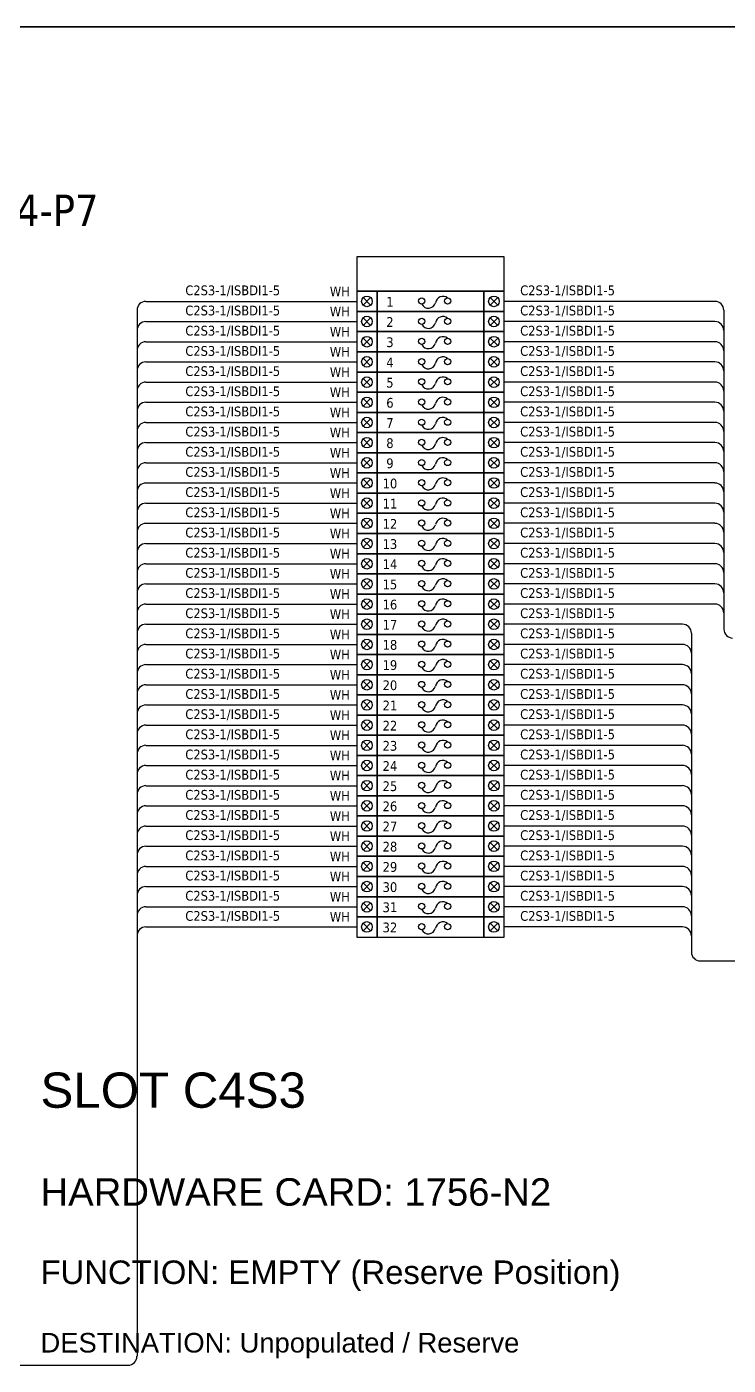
# Model space of a CAD drawing. Header units: millimetres. Extents: x 0 to 66793, y 0 to 2820.
# Drawn here: x 26446 to 27162, y 1337 to 2704 of the extents above; entities that cross this region are included whole.
import ezdxf
from ezdxf.enums import TextEntityAlignment as Align

# ---------------------------------------------------------------- set-up
doc = ezdxf.new("R2010")
doc.units = ezdxf.units.MM
doc.layers.add('HELPPOINT', color=7, linetype='Continuous')
doc.layers.add('IE-WIRE', color=7, linetype='Continuous', lineweight=25)
doc.layers.add('power', color=7, linetype='Continuous', lineweight=25)
doc.styles.get("Standard").update_dxf_attribs({"font": 'arial.ttf'})
doc.styles.add('Tahoma', font='')
doc.styles.get('Tahoma').set_extended_font_data('Tahoma')

msp = doc.modelspace()

# ---------------------------------------------------------------- linework, layer by layer
at = {"color": 1, "ltscale": 25.4}
for p, q in [((26797, 2427.5), (26789.4, 2419.9)), ((26789.4, 2427.5), (26797, 2419.9)), ((26919.1, 2427.5), (26926.8, 2419.9)), ((26926.8, 2427.5), (26919.1, 2419.9)), ((26797, 2406.9), (26789.4, 2399.2)), ((26789.4, 2406.9), (26797, 2399.2)), ((26919.1, 2406.9), (26926.8, 2399.2)), ((26926.8, 2406.9), (26919.1, 2399.2)), ((26797, 2386.3), (26789.4, 2378.6)), ((26789.4, 2386.3), (26797, 2378.6)), ((26919.1, 2386.3), (26926.8, 2378.6)), ((26926.8, 2386.3), (26919.1, 2378.6)), ((26797, 2365.7), (26789.4, 2358)), ((26789.4, 2365.7), (26797, 2358)), ((26919.1, 2365.7), (26926.8, 2358)), ((26926.8, 2365.7), (26919.1, 2358)), ((26797, 2345.1), (26789.4, 2337.4)), ((26789.4, 2345.1), (26797, 2337.4)), ((26919.1, 2345.1), (26926.8, 2337.4)), ((26926.8, 2345.1), (26919.1, 2337.4)), ((26797, 2324.5), (26789.4, 2316.8)), ((26789.4, 2324.5), (26797, 2316.8)), ((26919.1, 2324.5), (26926.8, 2316.8)), ((26926.8, 2324.5), (26919.1, 2316.8)), ((26797, 2303.9), (26789.4, 2296.2)), ((26789.4, 2303.9), (26797, 2296.2)), ((26919.1, 2303.9), (26926.8, 2296.2)), ((26926.8, 2303.9), (26919.1, 2296.2)), ((26797, 2283.2), (26789.4, 2275.6)), ((26789.4, 2283.2), (26797, 2275.6)), ((26919.1, 2283.2), (26926.8, 2275.6)), ((26926.8, 2283.2), (26919.1, 2275.6)), ((26797, 2262.6), (26789.4, 2255)), ((26789.4, 2262.6), (26797, 2255)), ((26919.1, 2262.6), (26926.8, 2255)), ((26926.8, 2262.6), (26919.1, 2255)), ((26797, 2242), (26789.4, 2234.3)), ((26789.4, 2242), (26797, 2234.3)), ((26919.1, 2242), (26926.8, 2234.3)), ((26926.8, 2242), (26919.1, 2234.3)), ((26797, 2221.4), (26789.4, 2213.7)), ((26789.4, 2221.4), (26797, 2213.7)), ((26919.1, 2221.4), (26926.8, 2213.7)), ((26926.8, 2221.4), (26919.1, 2213.7)), ((26797, 2200.8), (26789.4, 2193.1)), ((26789.4, 2200.8), (26797, 2193.1)), ((26919.1, 2200.8), (26926.8, 2193.1)), ((26926.8, 2200.8), (26919.1, 2193.1)), ((26797, 2180.2), (26789.4, 2172.5)), ((26789.4, 2180.2), (26797, 2172.5)), ((26919.1, 2180.2), (26926.8, 2172.5)), ((26926.8, 2180.2), (26919.1, 2172.5)), ((26797, 2159.6), (26789.4, 2151.9)), ((26789.4, 2159.6), (26797, 2151.9)), ((26919.1, 2159.6), (26926.8, 2151.9)), ((26926.8, 2159.6), (26919.1, 2151.9)), ((26797, 2139), (26789.4, 2131.3)), ((26789.4, 2139), (26797, 2131.3)), ((26919.1, 2139), (26926.8, 2131.3)), ((26926.8, 2139), (26919.1, 2131.3)), ((26797, 2118.3), (26789.4, 2110.7)), ((26789.4, 2118.3), (26797, 2110.7)), ((26919.1, 2118.3), (26926.8, 2110.7)), ((26926.8, 2118.3), (26919.1, 2110.7)), ((26797, 2097.7), (26789.4, 2090.1)), ((26789.4, 2097.7), (26797, 2090.1)), ((26919.1, 2097.7), (26926.8, 2090.1)), ((26926.8, 2097.7), (26919.1, 2090.1)), ((26797, 2077.1), (26789.4, 2069.5)), ((26789.4, 2077.1), (26797, 2069.5)), ((26919.1, 2077.1), (26926.8, 2069.5)), ((26926.8, 2077.1), (26919.1, 2069.5)), ((26797, 2056.5), (26789.4, 2048.8)), ((26789.4, 2056.5), (26797, 2048.8)), ((26919.1, 2056.5), (26926.8, 2048.8)), ((26926.8, 2056.5), (26919.1, 2048.8)), ((26797, 2035.9), (26789.4, 2028.2)), ((26789.4, 2035.9), (26797, 2028.2)), ((26919.1, 2035.9), (26926.8, 2028.2)), ((26926.8, 2035.9), (26919.1, 2028.2)), ((26797, 2015.3), (26789.4, 2007.6)), ((26789.4, 2015.3), (26797, 2007.6)), ((26919.1, 2015.3), (26926.8, 2007.6)), ((26926.8, 2015.3), (26919.1, 2007.6)), ((26797, 1994.7), (26789.4, 1987)), ((26789.4, 1994.7), (26797, 1987)), ((26919.1, 1994.7), (26926.8, 1987)), ((26926.8, 1994.7), (26919.1, 1987)), ((26797, 1974.1), (26789.4, 1966.4)), ((26789.4, 1974.1), (26797, 1966.4)), ((26919.1, 1974.1), (26926.8, 1966.4)), ((26926.8, 1974.1), (26919.1, 1966.4)), ((26797, 1953.5), (26789.4, 1945.8)), ((26789.4, 1953.5), (26797, 1945.8)), ((26919.1, 1953.5), (26926.8, 1945.8)), ((26926.8, 1953.5), (26919.1, 1945.8)), ((26797, 1932.8), (26789.4, 1925.2)), ((26789.4, 1932.8), (26797, 1925.2)), ((26919.1, 1932.8), (26926.8, 1925.2)), ((26926.8, 1932.8), (26919.1, 1925.2)), ((26797, 1912.2), (26789.4, 1904.6)), ((26789.4, 1912.2), (26797, 1904.6)), ((26919.1, 1912.2), (26926.8, 1904.6)), ((26926.8, 1912.2), (26919.1, 1904.6)), ((26797, 1891.6), (26789.4, 1883.9)), ((26789.4, 1891.6), (26797, 1883.9)), ((26919.1, 1891.6), (26926.8, 1883.9)), ((26926.8, 1891.6), (26919.1, 1883.9)), ((26797, 1871), (26789.4, 1863.3)), ((26789.4, 1871), (26797, 1863.3)), ((26919.1, 1871), (26926.8, 1863.3)), ((26926.8, 1871), (26919.1, 1863.3)), ((26797, 1850.4), (26789.4, 1842.7)), ((26789.4, 1850.4), (26797, 1842.7)), ((26919.1, 1850.4), (26926.8, 1842.7)), ((26926.8, 1850.4), (26919.1, 1842.7)), ((26797, 1829.8), (26789.4, 1822.1)), ((26789.4, 1829.8), (26797, 1822.1)), ((26919.1, 1829.8), (26926.8, 1822.1)), ((26926.8, 1829.8), (26919.1, 1822.1)), ((26797, 1809.2), (26789.4, 1801.5)), ((26789.4, 1809.2), (26797, 1801.5)), ((26919.1, 1809.2), (26926.8, 1801.5)), ((26926.8, 1809.2), (26919.1, 1801.5)), ((26797, 1788.6), (26789.4, 1780.9)), ((26789.4, 1788.6), (26797, 1780.9)), ((26919.1, 1788.6), (26926.8, 1780.9)), ((26926.8, 1788.6), (26919.1, 1780.9))]:
    msp.add_line(p, q, dxfattribs=at)
at = {"color": 4, "ltscale": 25.4}
msp.add_lwpolyline([(26782.9, 2434), (26933.2, 2434), (26933.2, 2469.2), (26782.9, 2469.2)], close=True, dxfattribs=at)
at = {"color": 1, "ltscale": 25.4}
for points in [[(26782.9, 2413.4), (26803.5, 2413.4), (26803.5, 2434), (26782.9, 2434)], [(26803.5, 2413.4), (26912.6, 2413.4), (26912.6, 2434), (26803.5, 2434)], [(26912.6, 2413.4), (26933.2, 2413.4), (26933.2, 2434), (26912.6, 2434)], [(26782.9, 2392.8), (26803.5, 2392.8), (26803.5, 2413.4), (26782.9, 2413.4)], [(26803.5, 2392.8), (26912.6, 2392.8), (26912.6, 2413.4), (26803.5, 2413.4)], [(26912.6, 2392.8), (26933.2, 2392.8), (26933.2, 2413.4), (26912.6, 2413.4)], [(26782.9, 2372.2), (26803.5, 2372.2), (26803.5, 2392.8), (26782.9, 2392.8)], [(26803.5, 2372.2), (26912.6, 2372.2), (26912.6, 2392.8), (26803.5, 2392.8)], [(26912.6, 2372.2), (26933.2, 2372.2), (26933.2, 2392.8), (26912.6, 2392.8)], [(26782.9, 2351.5), (26803.5, 2351.5), (26803.5, 2372.2), (26782.9, 2372.2)], [(26803.5, 2351.5), (26912.6, 2351.5), (26912.6, 2372.2), (26803.5, 2372.2)], [(26912.6, 2351.5), (26933.2, 2351.5), (26933.2, 2372.2), (26912.6, 2372.2)], [(26782.9, 2330.9), (26803.5, 2330.9), (26803.5, 2351.5), (26782.9, 2351.5)], [(26803.5, 2330.9), (26912.6, 2330.9), (26912.6, 2351.5), (26803.5, 2351.5)], [(26912.6, 2330.9), (26933.2, 2330.9), (26933.2, 2351.5), (26912.6, 2351.5)], [(26782.9, 2310.3), (26803.5, 2310.3), (26803.5, 2330.9), (26782.9, 2330.9)], [(26803.5, 2310.3), (26912.6, 2310.3), (26912.6, 2330.9), (26803.5, 2330.9)], [(26912.6, 2310.3), (26933.2, 2310.3), (26933.2, 2330.9), (26912.6, 2330.9)], [(26782.9, 2289.7), (26803.5, 2289.7), (26803.5, 2310.3), (26782.9, 2310.3)], [(26803.5, 2289.7), (26912.6, 2289.7), (26912.6, 2310.3), (26803.5, 2310.3)], [(26912.6, 2289.7), (26933.2, 2289.7), (26933.2, 2310.3), (26912.6, 2310.3)], [(26782.9, 2269.1), (26803.5, 2269.1), (26803.5, 2289.7), (26782.9, 2289.7)], [(26803.5, 2269.1), (26912.6, 2269.1), (26912.6, 2289.7), (26803.5, 2289.7)], [(26912.6, 2269.1), (26933.2, 2269.1), (26933.2, 2289.7), (26912.6, 2289.7)], [(26782.9, 2248.5), (26803.5, 2248.5), (26803.5, 2269.1), (26782.9, 2269.1)], [(26803.5, 2248.5), (26912.6, 2248.5), (26912.6, 2269.1), (26803.5, 2269.1)], [(26912.6, 2248.5), (26933.2, 2248.5), (26933.2, 2269.1), (26912.6, 2269.1)], [(26782.9, 2227.9), (26803.5, 2227.9), (26803.5, 2248.5), (26782.9, 2248.5)], [(26803.5, 2227.9), (26912.6, 2227.9), (26912.6, 2248.5), (26803.5, 2248.5)], [(26912.6, 2227.9), (26933.2, 2227.9), (26933.2, 2248.5), (26912.6, 2248.5)], [(26782.9, 2207.3), (26803.5, 2207.3), (26803.5, 2227.9), (26782.9, 2227.9)], [(26803.5, 2207.3), (26912.6, 2207.3), (26912.6, 2227.9), (26803.5, 2227.9)], [(26912.6, 2207.3), (26933.2, 2207.3), (26933.2, 2227.9), (26912.6, 2227.9)], [(26782.9, 2186.7), (26803.5, 2186.7), (26803.5, 2207.3), (26782.9, 2207.3)], [(26803.5, 2186.7), (26912.6, 2186.7), (26912.6, 2207.3), (26803.5, 2207.3)], [(26912.6, 2186.7), (26933.2, 2186.7), (26933.2, 2207.3), (26912.6, 2207.3)], [(26782.9, 2166), (26803.5, 2166), (26803.5, 2186.7), (26782.9, 2186.7)], [(26803.5, 2166), (26912.6, 2166), (26912.6, 2186.7), (26803.5, 2186.7)], [(26912.6, 2166), (26933.2, 2166), (26933.2, 2186.7), (26912.6, 2186.7)], [(26782.9, 2145.4), (26803.5, 2145.4), (26803.5, 2166), (26782.9, 2166)], [(26803.5, 2145.4), (26912.6, 2145.4), (26912.6, 2166), (26803.5, 2166)], [(26912.6, 2145.4), (26933.2, 2145.4), (26933.2, 2166), (26912.6, 2166)], [(26782.9, 2124.8), (26803.5, 2124.8), (26803.5, 2145.4), (26782.9, 2145.4)], [(26803.5, 2124.8), (26912.6, 2124.8), (26912.6, 2145.4), (26803.5, 2145.4)], [(26912.6, 2124.8), (26933.2, 2124.8), (26933.2, 2145.4), (26912.6, 2145.4)], [(26782.9, 2104.2), (26803.5, 2104.2), (26803.5, 2124.8), (26782.9, 2124.8)], [(26803.5, 2104.2), (26912.6, 2104.2), (26912.6, 2124.8), (26803.5, 2124.8)], [(26912.6, 2104.2), (26933.2, 2104.2), (26933.2, 2124.8), (26912.6, 2124.8)], [(26782.9, 2083.6), (26803.5, 2083.6), (26803.5, 2104.2), (26782.9, 2104.2)], [(26803.5, 2083.6), (26912.6, 2083.6), (26912.6, 2104.2), (26803.5, 2104.2)], [(26912.6, 2083.6), (26933.2, 2083.6), (26933.2, 2104.2), (26912.6, 2104.2)], [(26782.9, 2063), (26803.5, 2063), (26803.5, 2083.6), (26782.9, 2083.6)], [(26803.5, 2063), (26912.6, 2063), (26912.6, 2083.6), (26803.5, 2083.6)], [(26912.6, 2063), (26933.2, 2063), (26933.2, 2083.6), (26912.6, 2083.6)], [(26782.9, 2042.4), (26803.5, 2042.4), (26803.5, 2063), (26782.9, 2063)], [(26803.5, 2042.4), (26912.6, 2042.4), (26912.6, 2063), (26803.5, 2063)], [(26912.6, 2042.4), (26933.2, 2042.4), (26933.2, 2063), (26912.6, 2063)], [(26782.9, 2021.8), (26803.5, 2021.8), (26803.5, 2042.4), (26782.9, 2042.4)], [(26803.5, 2021.8), (26912.6, 2021.8), (26912.6, 2042.4), (26803.5, 2042.4)], [(26912.6, 2021.8), (26933.2, 2021.8), (26933.2, 2042.4), (26912.6, 2042.4)], [(26782.9, 2001.1), (26803.5, 2001.1), (26803.5, 2021.8), (26782.9, 2021.8)], [(26803.5, 2001.1), (26912.6, 2001.1), (26912.6, 2021.8), (26803.5, 2021.8)], [(26912.6, 2001.1), (26933.2, 2001.1), (26933.2, 2021.8), (26912.6, 2021.8)], [(26782.9, 1980.5), (26803.5, 1980.5), (26803.5, 2001.1), (26782.9, 2001.1)], [(26803.5, 1980.5), (26912.6, 1980.5), (26912.6, 2001.1), (26803.5, 2001.1)], [(26912.6, 1980.5), (26933.2, 1980.5), (26933.2, 2001.1), (26912.6, 2001.1)], [(26782.9, 1959.9), (26803.5, 1959.9), (26803.5, 1980.5), (26782.9, 1980.5)], [(26803.5, 1959.9), (26912.6, 1959.9), (26912.6, 1980.5), (26803.5, 1980.5)], [(26912.6, 1959.9), (26933.2, 1959.9), (26933.2, 1980.5), (26912.6, 1980.5)], [(26782.9, 1939.3), (26803.5, 1939.3), (26803.5, 1959.9), (26782.9, 1959.9)], [(26803.5, 1939.3), (26912.6, 1939.3), (26912.6, 1959.9), (26803.5, 1959.9)], [(26912.6, 1939.3), (26933.2, 1939.3), (26933.2, 1959.9), (26912.6, 1959.9)], [(26782.9, 1918.7), (26803.5, 1918.7), (26803.5, 1939.3), (26782.9, 1939.3)], [(26803.5, 1918.7), (26912.6, 1918.7), (26912.6, 1939.3), (26803.5, 1939.3)], [(26912.6, 1918.7), (26933.2, 1918.7), (26933.2, 1939.3), (26912.6, 1939.3)], [(26782.9, 1898.1), (26803.5, 1898.1), (26803.5, 1918.7), (26782.9, 1918.7)], [(26803.5, 1898.1), (26912.6, 1898.1), (26912.6, 1918.7), (26803.5, 1918.7)], [(26912.6, 1898.1), (26933.2, 1898.1), (26933.2, 1918.7), (26912.6, 1918.7)], [(26782.9, 1877.5), (26803.5, 1877.5), (26803.5, 1898.1), (26782.9, 1898.1)], [(26803.5, 1877.5), (26912.6, 1877.5), (26912.6, 1898.1), (26803.5, 1898.1)], [(26912.6, 1877.5), (26933.2, 1877.5), (26933.2, 1898.1), (26912.6, 1898.1)], [(26782.9, 1856.9), (26803.5, 1856.9), (26803.5, 1877.5), (26782.9, 1877.5)], [(26803.5, 1856.9), (26912.6, 1856.9), (26912.6, 1877.5), (26803.5, 1877.5)], [(26912.6, 1856.9), (26933.2, 1856.9), (26933.2, 1877.5), (26912.6, 1877.5)], [(26782.9, 1836.3), (26803.5, 1836.3), (26803.5, 1856.9), (26782.9, 1856.9)], [(26803.5, 1836.3), (26912.6, 1836.3), (26912.6, 1856.9), (26803.5, 1856.9)], [(26912.6, 1836.3), (26933.2, 1836.3), (26933.2, 1856.9), (26912.6, 1856.9)], [(26782.9, 1815.6), (26803.5, 1815.6), (26803.5, 1836.3), (26782.9, 1836.3)], [(26803.5, 1815.6), (26912.6, 1815.6), (26912.6, 1836.3), (26803.5, 1836.3)], [(26912.6, 1815.6), (26933.2, 1815.6), (26933.2, 1836.3), (26912.6, 1836.3)], [(26782.9, 1795), (26803.5, 1795), (26803.5, 1815.6), (26782.9, 1815.6)], [(26803.5, 1795), (26912.6, 1795), (26912.6, 1815.6), (26803.5, 1815.6)], [(26912.6, 1795), (26933.2, 1795), (26933.2, 1815.6), (26912.6, 1815.6)], [(26782.9, 1774.4), (26803.5, 1774.4), (26803.5, 1795), (26782.9, 1795)], [(26803.5, 1774.4), (26912.6, 1774.4), (26912.6, 1795), (26803.5, 1795)], [(26912.6, 1774.4), (26933.2, 1774.4), (26933.2, 1795), (26912.6, 1795)]]:
    msp.add_lwpolyline(points, close=True, dxfattribs=at)
for centre in [(26793.2, 2423.7), (26922.9, 2423.7), (26793.2, 2403.1), (26922.9, 2403.1), (26793.2, 2382.5), (26922.9, 2382.5), (26793.2, 2361.9), (26922.9, 2361.9), (26793.2, 2341.2), (26922.9, 2341.2), (26793.2, 2320.6), (26922.9, 2320.6), (26793.2, 2300), (26922.9, 2300), (26793.2, 2279.4), (26922.9, 2279.4), (26793.2, 2258.8), (26922.9, 2258.8), (26793.2, 2238.2), (26922.9, 2238.2), (26793.2, 2217.6), (26922.9, 2217.6), (26793.2, 2197), (26922.9, 2197), (26793.2, 2176.3), (26922.9, 2176.3), (26793.2, 2155.7), (26922.9, 2155.7), (26793.2, 2135.1), (26922.9, 2135.1), (26793.2, 2114.5), (26922.9, 2114.5), (26793.2, 2093.9), (26922.9, 2093.9), (26793.2, 2073.3), (26922.9, 2073.3), (26793.2, 2052.7), (26922.9, 2052.7), (26793.2, 2032.1), (26922.9, 2032.1), (26793.2, 2011.5), (26922.9, 2011.5), (26793.2, 1990.8), (26922.9, 1990.8), (26793.2, 1970.2), (26922.9, 1970.2), (26793.2, 1949.6), (26922.9, 1949.6), (26793.2, 1929), (26922.9, 1929), (26793.2, 1908.4), (26922.9, 1908.4), (26793.2, 1887.8), (26922.9, 1887.8), (26793.2, 1867.2), (26922.9, 1867.2), (26793.2, 1846.6), (26922.9, 1846.6), (26793.2, 1825.9), (26922.9, 1825.9), (26793.2, 1805.3), (26922.9, 1805.3), (26793.2, 1784.7), (26922.9, 1784.7)]:
    msp.add_circle(centre, 5.42, dxfattribs=at)
at = {"layer": 'HELPPOINT', "color": 4, "lineweight": 35}
msp.add_line((25159.8, 2704.2), (29053.1, 2704.2), dxfattribs=at)
msp.add_line((25159.8, 2704.2), (29053.1, 2704.2), dxfattribs=at)
at = {"layer": 'IE-WIRE', "color": 4, "ltscale": 25.4}
for p, q in [((26567.5, 2423.7), (26782.9, 2423.7)), ((27148.6, 2423.7), (26933.2, 2423.7)), ((26558.4, 2414.6), (26558.4, 1346.2)), ((27157.7, 2414.6), (27157.7, 2088.8)), ((26567.5, 2403.1), (26782.9, 2403.1)), ((27148.6, 2403.1), (26933.2, 2403.1)), ((26567.5, 2382.5), (26782.9, 2382.5)), ((27148.6, 2382.5), (26933.2, 2382.5)), ((26567.5, 2361.9), (26782.9, 2361.9)), ((27148.6, 2361.9), (26933.2, 2361.9)), ((26567.5, 2341.2), (26782.9, 2341.2)), ((27148.6, 2341.2), (26933.2, 2341.2)), ((26567.5, 2320.6), (26782.9, 2320.6)), ((27148.6, 2320.6), (26933.2, 2320.6)), ((26567.5, 2300), (26782.9, 2300)), ((27148.6, 2300), (26933.2, 2300)), ((26567.5, 2279.4), (26782.9, 2279.4)), ((27148.6, 2279.4), (26933.2, 2279.4)), ((26567.5, 2258.8), (26782.9, 2258.8)), ((27148.6, 2258.8), (26933.2, 2258.8)), ((26567.5, 2238.2), (26782.9, 2238.2)), ((27148.6, 2238.2), (26933.2, 2238.2)), ((26567.5, 2217.6), (26782.9, 2217.6)), ((27148.6, 2217.6), (26933.2, 2217.6)), ((26567.5, 2197), (26782.9, 2197)), ((27148.6, 2197), (26933.2, 2197)), ((26567.5, 2176.3), (26782.9, 2176.3)), ((27148.6, 2176.3), (26933.2, 2176.3)), ((26567.5, 2155.7), (26782.9, 2155.7)), ((27148.6, 2155.7), (26933.2, 2155.7)), ((26567.5, 2135.1), (26782.9, 2135.1)), ((27148.6, 2135.1), (26933.2, 2135.1)), ((26567.5, 2114.5), (26782.9, 2114.5)), ((27148.6, 2114.5), (26933.2, 2114.5)), ((26567.5, 2093.9), (26782.9, 2093.9)), ((27115.5, 2093.9), (26933.2, 2093.9)), ((27124.6, 2084.8), (27124.6, 1759)), ((26567.5, 2073.3), (26782.9, 2073.3)), ((27115.5, 2073.3), (26933.2, 2073.3)), ((26567.5, 2052.7), (26782.9, 2052.7)), ((27115.5, 2052.7), (26933.2, 2052.7)), ((26567.5, 2032.1), (26782.9, 2032.1)), ((27115.5, 2032.1), (26933.2, 2032.1)), ((26567.5, 2011.5), (26782.9, 2011.5)), ((27115.5, 2011.5), (26933.2, 2011.5)), ((26567.5, 1990.8), (26782.9, 1990.8)), ((27115.5, 1990.8), (26933.2, 1990.8)), ((26567.5, 1970.2), (26782.9, 1970.2)), ((27115.5, 1970.2), (26933.2, 1970.2)), ((26567.5, 1949.6), (26782.9, 1949.6)), ((27115.5, 1949.6), (26933.2, 1949.6)), ((26567.5, 1929), (26782.9, 1929)), ((27115.5, 1929), (26933.2, 1929)), ((26567.5, 1908.4), (26782.9, 1908.4)), ((27115.5, 1908.4), (26933.2, 1908.4)), ((26567.5, 1887.8), (26782.9, 1887.8)), ((27115.5, 1887.8), (26933.2, 1887.8)), ((26567.5, 1867.2), (26782.9, 1867.2)), ((27115.5, 1867.2), (26933.2, 1867.2)), ((26567.5, 1846.6), (26782.9, 1846.6)), ((27115.5, 1846.6), (26933.2, 1846.6)), ((26567.5, 1825.9), (26782.9, 1825.9)), ((27115.5, 1825.9), (26933.2, 1825.9)), ((26567.5, 1805.3), (26782.9, 1805.3)), ((27115.5, 1805.3), (26933.2, 1805.3)), ((26567.5, 1784.7), (26782.9, 1784.7)), ((27115.5, 1784.7), (26933.2, 1784.7))]:
    msp.add_line(p, q, dxfattribs=at)
at = {"layer": 'IE-WIRE', "color": 4}
for p, q in [((27133.6, 1750.1), (27399.4, 1750.1)), ((25507.9, 1337), (26549.2, 1337))]:
    msp.add_line(p, q, dxfattribs=at)
at = {"layer": 'IE-WIRE', "color": 4, "ltscale": 25.4}
for centre, start, end in [((26567.5, 2414.6), 90, 180), ((27148.6, 2414.6), 0, 90), ((26567.5, 2393.9), 90, 180), ((27148.6, 2393.9), 0, 90), ((26567.5, 2373.3), 90, 180), ((27148.6, 2373.3), 0, 90), ((26567.5, 2352.7), 90, 180), ((27148.6, 2352.7), 0, 90), ((26567.5, 2332.1), 90, 180), ((27148.6, 2332.1), 0, 90), ((26567.5, 2311.5), 90, 180), ((27148.6, 2311.5), 0, 90), ((26567.5, 2290.9), 90, 180), ((27148.6, 2290.9), 0, 90), ((26567.5, 2270.3), 90, 180), ((27148.6, 2270.3), 0, 90), ((26567.5, 2249.7), 90, 180), ((27148.6, 2249.7), 0, 90), ((26567.5, 2229), 90, 180), ((27148.6, 2229), 0, 90), ((26567.5, 2208.4), 90, 180), ((27148.6, 2208.4), 0, 90), ((26567.5, 2187.8), 90, 180), ((27148.6, 2187.8), 0, 90), ((26567.5, 2167.2), 90, 180), ((27148.6, 2167.2), 0, 90), ((26567.5, 2146.6), 90, 180), ((27148.6, 2146.6), 0, 90), ((26567.5, 2126), 90, 180), ((27148.6, 2126), 0, 90), ((26567.5, 2105.4), 90, 180), ((27148.6, 2105.4), 0, 90), ((26567.5, 2084.8), 90, 180), ((27115.5, 2084.8), 0, 90), ((26567.5, 2064.2), 90, 180), ((27115.5, 2064.2), 0, 90), ((26567.5, 2043.5), 90, 180), ((27115.5, 2043.5), 0, 90), ((26567.5, 2022.9), 90, 180), ((27115.5, 2022.9), 0, 90), ((26567.5, 2002.3), 90, 180), ((27115.5, 2002.3), 0, 90), ((26567.5, 1981.7), 90, 180), ((27115.5, 1981.7), 0, 90), ((26567.5, 1961.1), 90, 180), ((27115.5, 1961.1), 0, 90), ((26567.5, 1940.5), 90, 180), ((27115.5, 1940.5), 0, 90), ((26567.5, 1919.9), 90, 180), ((27115.5, 1919.9), 0, 90), ((26567.5, 1899.3), 90, 180), ((27115.5, 1899.3), 0, 90), ((26567.5, 1878.6), 90, 180), ((27115.5, 1878.6), 0, 90), ((26567.5, 1858), 90, 180), ((27115.5, 1858), 0, 90), ((26567.5, 1837.4), 90, 180), ((27115.5, 1837.4), 0, 90), ((26567.5, 1816.8), 90, 180), ((27115.5, 1816.8), 0, 90), ((26567.5, 1796.2), 90, 180), ((27115.5, 1796.2), 0, 90), ((26567.5, 1775.6), 90, 180), ((27115.5, 1775.6), 0, 90)]:
    msp.add_arc(centre, 9.14, start, end, dxfattribs=at)
at = {"layer": 'IE-WIRE', "color": 4}
for centre, radius, start, end in [((27166.7, 2088.8), 8.96, 180, 270), ((27133.6, 1759), 8.96, 180, 270), ((26549.2, 1346.2), 9.14, 270, 0)]:
    msp.add_arc(centre, radius, start, end, dxfattribs=at)
at = {"layer": 'power', "color": 1, "ltscale": 25.4}
for centre in [(26849.2, 2424), (26875.6, 2424), (26849.2, 2403.4), (26875.6, 2403.4), (26849.2, 2382.8), (26875.6, 2382.8), (26849.2, 2362.2), (26875.6, 2362.2), (26849.2, 2341.6), (26875.6, 2341.6), (26849.2, 2321), (26875.6, 2321), (26849.2, 2300.3), (26875.6, 2300.3), (26849.2, 2279.7), (26875.6, 2279.7), (26849.2, 2259.1), (26875.6, 2259.1), (26849.2, 2238.5), (26875.6, 2238.5), (26849.2, 2217.9), (26875.6, 2217.9), (26849.2, 2197.3), (26875.6, 2197.3), (26849.2, 2176.7), (26875.6, 2176.7), (26849.2, 2156.1), (26875.6, 2156.1), (26849.2, 2135.4), (26875.6, 2135.4), (26849.2, 2114.8), (26875.6, 2114.8), (26849.2, 2094.2), (26875.6, 2094.2), (26849.2, 2073.6), (26875.6, 2073.6), (26849.2, 2053), (26875.6, 2053), (26849.2, 2032.4), (26875.6, 2032.4), (26849.2, 2011.8), (26875.6, 2011.8), (26849.2, 1991.2), (26875.6, 1991.2), (26849.2, 1970.6), (26875.6, 1970.6), (26849.2, 1949.9), (26875.6, 1949.9), (26849.2, 1929.3), (26875.6, 1929.3), (26849.2, 1908.7), (26875.6, 1908.7), (26849.2, 1888.1), (26875.6, 1888.1), (26849.2, 1867.5), (26875.6, 1867.5), (26849.2, 1846.9), (26875.6, 1846.9), (26849.2, 1826.3), (26875.6, 1826.3), (26849.2, 1805.7), (26875.6, 1805.7), (26849.2, 1785), (26875.6, 1785)]:
    msp.add_circle(centre, 3.16, dxfattribs=at)
for centre, radius, start, end in [((26855.9, 2424.2), 7.52, 206.1634, 346.0383), ((26870.8, 2421.2), 7.66, 51.1309, 171.3254), ((26870.8, 2400.6), 7.66, 51.1309, 171.3254), ((26855.9, 2403.6), 7.52, 206.1634, 346.0383), ((26855.9, 2382.9), 7.52, 206.1634, 346.0383), ((26870.8, 2380), 7.66, 51.1309, 171.3254), ((26870.8, 2359.4), 7.66, 51.1309, 171.3254), ((26855.9, 2362.3), 7.52, 206.1634, 346.0383), ((26855.9, 2341.7), 7.52, 206.1634, 346.0383), ((26870.8, 2338.8), 7.66, 51.1309, 171.3254), ((26870.8, 2318.1), 7.66, 51.1309, 171.3254), ((26855.9, 2321.1), 7.52, 206.1634, 346.0383), ((26855.9, 2300.5), 7.52, 206.1634, 346.0383), ((26870.8, 2297.5), 7.66, 51.1309, 171.3254), ((26870.8, 2276.9), 7.66, 51.1309, 171.3254), ((26855.9, 2279.9), 7.52, 206.1634, 346.0383), ((26855.9, 2259.3), 7.52, 206.1634, 346.0383), ((26870.8, 2256.3), 7.66, 51.1309, 171.3254), ((26870.8, 2235.7), 7.66, 51.1309, 171.3254), ((26855.9, 2238.7), 7.52, 206.1634, 346.0383), ((26855.9, 2218.1), 7.52, 206.1634, 346.0383), ((26870.8, 2215.1), 7.66, 51.1309, 171.3254), ((26870.8, 2194.5), 7.66, 51.1309, 171.3254), ((26855.9, 2197.4), 7.52, 206.1634, 346.0383), ((26855.9, 2176.8), 7.52, 206.1634, 346.0383), ((26870.8, 2173.9), 7.66, 51.1309, 171.3254), ((26870.8, 2153.2), 7.66, 51.1309, 171.3254), ((26855.9, 2156.2), 7.52, 206.1634, 346.0383), ((26855.9, 2135.6), 7.52, 206.1634, 346.0383), ((26870.8, 2132.6), 7.66, 51.1309, 171.3254), ((26870.8, 2112), 7.66, 51.1309, 171.3254), ((26855.9, 2115), 7.52, 206.1634, 346.0383), ((26855.9, 2094.4), 7.52, 206.1634, 346.0383), ((26870.8, 2091.4), 7.66, 51.1309, 171.3254), ((26870.8, 2070.8), 7.66, 51.1309, 171.3254), ((26855.9, 2073.8), 7.52, 206.1634, 346.0383), ((26855.9, 2053.2), 7.52, 206.1634, 346.0383), ((26870.8, 2050.2), 7.66, 51.1309, 171.3254), ((26870.8, 2029.6), 7.66, 51.1309, 171.3254), ((26855.9, 2032.5), 7.52, 206.1634, 346.0383), ((26855.9, 2011.9), 7.52, 206.1634, 346.0383), ((26870.8, 2009), 7.66, 51.1309, 171.3254), ((26855.9, 1991.3), 7.52, 206.1634, 346.0383), ((26870.8, 1988.4), 7.66, 51.1309, 171.3254), ((26855.9, 1970.7), 7.52, 206.1634, 346.0383), ((26870.8, 1967.7), 7.66, 51.1309, 171.3254), ((26855.9, 1950.1), 7.52, 206.1634, 346.0383), ((26870.8, 1947.1), 7.66, 51.1309, 171.3254), ((26870.8, 1926.5), 7.66, 51.1309, 171.3254), ((26855.9, 1929.5), 7.52, 206.1634, 346.0383), ((26855.9, 1908.9), 7.52, 206.1634, 346.0383), ((26870.8, 1905.9), 7.66, 51.1309, 171.3254), ((26870.8, 1885.3), 7.66, 51.1309, 171.3254), ((26855.9, 1888.3), 7.52, 206.1634, 346.0383), ((26855.9, 1867.7), 7.52, 206.1634, 346.0383), ((26870.8, 1864.7), 7.66, 51.1309, 171.3254), ((26870.8, 1844.1), 7.66, 51.1309, 171.3254), ((26855.9, 1847), 7.52, 206.1634, 346.0383), ((26855.9, 1826.4), 7.52, 206.1634, 346.0383), ((26870.8, 1823.5), 7.66, 51.1309, 171.3254), ((26870.8, 1802.8), 7.66, 51.1309, 171.3254), ((26855.9, 1805.8), 7.52, 206.1634, 346.0383), ((26855.9, 1785.2), 7.52, 206.1634, 346.0383), ((26870.8, 1782.2), 7.66, 51.1309, 171.3254)]:
    msp.add_arc(centre, radius, start, end, dxfattribs=at)

# ---------------------------------------------------------------- texts
at = {"color": 2, "style": 'Tahoma'}
msp.add_text('=CA4+MCP-M4-P7', height=32, dxfattribs=at).set_placement((26343.2, 2516.8), align=Align.MIDDLE_CENTER)
at = {"color": 4, "style": 'Tahoma'}
for s, height, p in [('C2S3-1/ISBDI1-5', 9.949, (26607.7, 2430)), ('WH', 9.95, (26755.3, 2428.9)), ('C2S3-1/ISBDI1-5', 9.949, (26949.7, 2430)), ('C2S3-1/ISBDI1-5', 9.949, (26607.7, 2409.4)), ('WH', 9.95, (26755.3, 2408.3)), ('C2S3-1/ISBDI1-5', 9.949, (26949.7, 2409.4)), ('C2S3-1/ISBDI1-5', 9.949, (26607.7, 2388.8)), ('WH', 9.95, (26755.3, 2387.7)), ('C2S3-1/ISBDI1-5', 9.949, (26949.7, 2388.8)), ('C2S3-1/ISBDI1-5', 9.949, (26607.7, 2368.1)), ('WH', 9.95, (26755.3, 2367.1)), ('C2S3-1/ISBDI1-5', 9.949, (26949.7, 2368.1)), ('C2S3-1/ISBDI1-5', 9.949, (26607.7, 2347.5)), ('WH', 9.95, (26755.3, 2346.5)), ('C2S3-1/ISBDI1-5', 9.949, (26949.7, 2347.5)), ('C2S3-1/ISBDI1-5', 9.949, (26607.7, 2326.9)), ('WH', 9.95, (26755.3, 2325.9)), ('C2S3-1/ISBDI1-5', 9.949, (26949.7, 2326.9)), ('C2S3-1/ISBDI1-5', 9.949, (26607.7, 2306.3)), ('WH', 9.95, (26755.3, 2305.3)), ('C2S3-1/ISBDI1-5', 9.949, (26949.7, 2306.3)), ('C2S3-1/ISBDI1-5', 9.949, (26607.7, 2285.7)), ('WH', 9.95, (26755.3, 2284.7)), ('C2S3-1/ISBDI1-5', 9.949, (26949.7, 2285.7)), ('C2S3-1/ISBDI1-5', 9.949, (26607.7, 2265.1)), ('WH', 9.95, (26755.3, 2264.1)), ('C2S3-1/ISBDI1-5', 9.949, (26949.7, 2265.1)), ('C2S3-1/ISBDI1-5', 9.949, (26607.7, 2244.5)), ('WH', 9.95, (26755.3, 2243.4)), ('C2S3-1/ISBDI1-5', 9.949, (26949.7, 2244.5)), ('C2S3-1/ISBDI1-5', 9.949, (26607.7, 2223.9)), ('WH', 9.95, (26755.3, 2222.8)), ('C2S3-1/ISBDI1-5', 9.949, (26949.7, 2223.9)), ('C2S3-1/ISBDI1-5', 9.949, (26607.7, 2203.2)), ('WH', 9.95, (26755.3, 2202.2)), ('C2S3-1/ISBDI1-5', 9.949, (26949.7, 2203.2)), ('C2S3-1/ISBDI1-5', 9.949, (26607.7, 2182.6)), ('WH', 9.95, (26755.3, 2181.6)), ('C2S3-1/ISBDI1-5', 9.949, (26949.7, 2182.6)), ('C2S3-1/ISBDI1-5', 9.949, (26607.7, 2162)), ('WH', 9.95, (26755.3, 2161)), ('C2S3-1/ISBDI1-5', 9.949, (26949.7, 2162)), ('C2S3-1/ISBDI1-5', 9.949, (26607.7, 2141.4)), ('WH', 9.95, (26755.3, 2140.4)), ('C2S3-1/ISBDI1-5', 9.949, (26949.7, 2141.4)), ('C2S3-1/ISBDI1-5', 9.949, (26607.7, 2120.8)), ('WH', 9.95, (26755.3, 2119.8)), ('C2S3-1/ISBDI1-5', 9.949, (26949.7, 2120.8)), ('C2S3-1/ISBDI1-5', 9.949, (26607.7, 2100.2)), ('WH', 9.95, (26755.3, 2099.2)), ('C2S3-1/ISBDI1-5', 9.949, (26949.7, 2100.2)), ('C2S3-1/ISBDI1-5', 9.949, (26607.7, 2079.6)), ('WH', 9.95, (26755.3, 2078.5)), ('C2S3-1/ISBDI1-5', 9.949, (26949.7, 2079.6)), ('C2S3-1/ISBDI1-5', 9.949, (26607.7, 2059)), ('WH', 9.95, (26755.3, 2057.9)), ('C2S3-1/ISBDI1-5', 9.949, (26949.7, 2059)), ('C2S3-1/ISBDI1-5', 9.949, (26607.7, 2038.4)), ('WH', 9.95, (26755.3, 2037.3)), ('C2S3-1/ISBDI1-5', 9.949, (26949.7, 2038.4)), ('C2S3-1/ISBDI1-5', 9.949, (26607.7, 2017.7)), ('WH', 9.95, (26755.3, 2016.7)), ('C2S3-1/ISBDI1-5', 9.949, (26949.7, 2017.7)), ('C2S3-1/ISBDI1-5', 9.949, (26607.7, 1997.1)), ('WH', 9.95, (26755.3, 1996.1)), ('C2S3-1/ISBDI1-5', 9.949, (26949.7, 1997.1)), ('C2S3-1/ISBDI1-5', 9.949, (26607.7, 1976.5)), ('WH', 9.95, (26755.3, 1975.5)), ('C2S3-1/ISBDI1-5', 9.949, (26949.7, 1976.5)), ('C2S3-1/ISBDI1-5', 9.949, (26607.7, 1955.9)), ('WH', 9.95, (26755.3, 1954.9)), ('C2S3-1/ISBDI1-5', 9.949, (26949.7, 1955.9)), ('C2S3-1/ISBDI1-5', 9.949, (26607.7, 1935.3)), ('WH', 9.95, (26755.3, 1934.3)), ('C2S3-1/ISBDI1-5', 9.949, (26949.7, 1935.3)), ('C2S3-1/ISBDI1-5', 9.949, (26607.7, 1914.7)), ('WH', 9.95, (26755.3, 1913.6)), ('C2S3-1/ISBDI1-5', 9.949, (26949.7, 1914.7)), ('C2S3-1/ISBDI1-5', 9.949, (26607.7, 1894.1)), ('WH', 9.95, (26755.3, 1893)), ('C2S3-1/ISBDI1-5', 9.949, (26949.7, 1894.1)), ('C2S3-1/ISBDI1-5', 9.949, (26607.7, 1873.5)), ('WH', 9.95, (26755.3, 1872.4)), ('C2S3-1/ISBDI1-5', 9.949, (26949.7, 1873.5)), ('C2S3-1/ISBDI1-5', 9.949, (26607.7, 1852.8)), ('WH', 9.95, (26755.3, 1851.8)), ('C2S3-1/ISBDI1-5', 9.949, (26949.7, 1852.8)), ('C2S3-1/ISBDI1-5', 9.949, (26607.7, 1832.2)), ('WH', 9.95, (26755.3, 1831.2)), ('C2S3-1/ISBDI1-5', 9.949, (26949.7, 1832.2)), ('C2S3-1/ISBDI1-5', 9.949, (26607.7, 1811.6)), ('WH', 9.95, (26755.3, 1810.6)), ('C2S3-1/ISBDI1-5', 9.949, (26949.7, 1811.6)), ('C2S3-1/ISBDI1-5', 9.949, (26607.7, 1791)), ('WH', 9.95, (26755.3, 1790)), ('C2S3-1/ISBDI1-5', 9.949, (26949.7, 1791))]:
    msp.add_text(s, height=height, dxfattribs=at).set_placement(p)
at = {"color": 2}
msp.add_text('SLOT C4S3', height=36, dxfattribs=at).set_placement((26459.8, 1600))
at = {"color": 3}
msp.add_text('HARDWARE CARD: 1756-N2', height=28, dxfattribs=at).set_placement((26459.8, 1500))
at = {"color": 7}
msp.add_text('FUNCTION: EMPTY (Reserve Position)', height=24, dxfattribs=at).set_placement((26459.8, 1420))
at = {"color": 8}
msp.add_text('DESTINATION: Unpopulated / Reserve', height=20, dxfattribs=at).set_placement((26459.8, 1350))
at = {"layer": 'power', "color": 7, "style": 'Tahoma'}
for s, p in [('1', (26816.7, 2423.2)), ('2', (26816.7, 2402.6)), ('3', (26816.7, 2382)), ('4', (26816.7, 2361.3)), ('5', (26816.7, 2340.7)), ('6', (26816.7, 2320.1)), ('7', (26816.7, 2299.5)), ('8', (26816.7, 2278.9)), ('9', (26816.7, 2258.3)), ('10', (26816.7, 2237.7)), ('11', (26816.7, 2217.1)), ('12', (26816.7, 2196.4)), ('13', (26816.7, 2175.8)), ('14', (26816.7, 2155.2)), ('15', (26816.7, 2134.6)), ('16', (26816.7, 2114)), ('17', (26816.7, 2093.4)), ('18', (26816.7, 2072.8)), ('19', (26816.7, 2052.2)), ('20', (26816.7, 2031.6)), ('21', (26816.7, 2010.9)), ('22', (26816.7, 1990.3)), ('23', (26816.7, 1969.7)), ('24', (26816.7, 1949.1)), ('25', (26816.7, 1928.5)), ('26', (26816.7, 1907.9)), ('27', (26816.7, 1887.3)), ('28', (26816.7, 1866.7)), ('29', (26816.7, 1846)), ('30', (26816.7, 1825.4)), ('31', (26816.7, 1804.8)), ('32', (26816.7, 1784.2))]:
    msp.add_text(s, height=9.97, dxfattribs=at).set_placement(p, align=Align.MIDDLE_CENTER)

doc.saveas('drawing.dxf')
